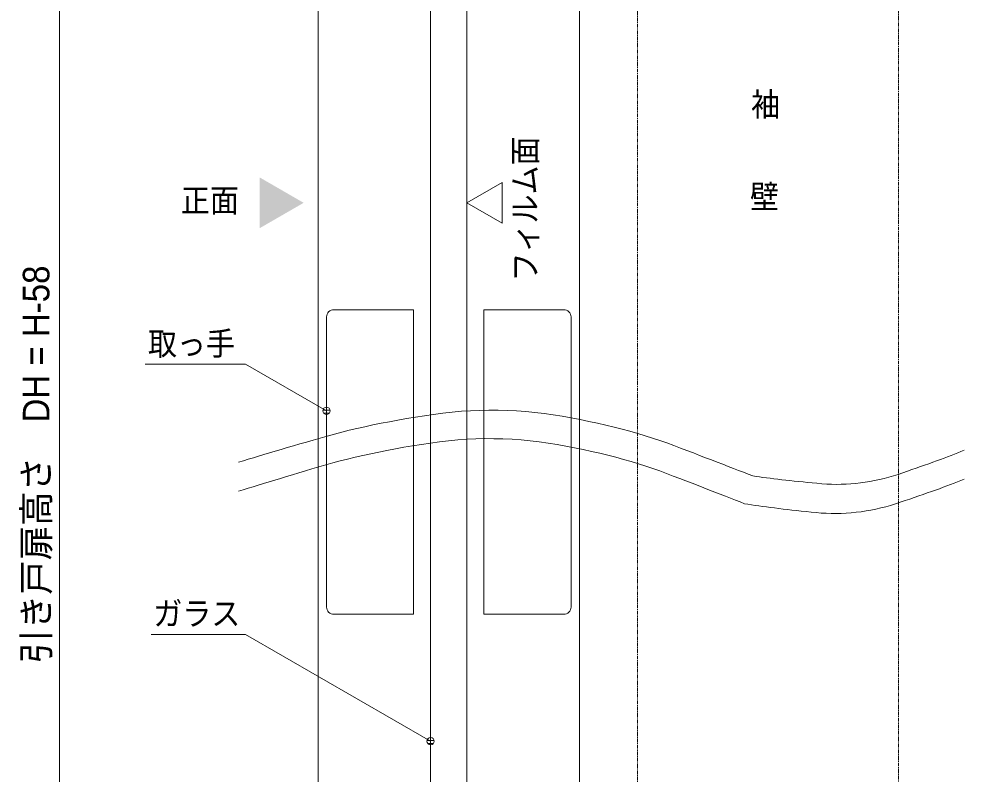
# Model space of a CAD drawing. Units: millimetres, scale not verified. Extents: x -6062 to 6062, y -3045 to 3045.
# Drawn here: x -132 to 1171, y -1085 to -43 of the extents above; entities that cross this region are included whole.
import ezdxf
from ezdxf.enums import TextEntityAlignment as Align

# ---------------------------------------------------------------- set-up
doc = ezdxf.new("R2010")
doc.units = ezdxf.units.MM
doc.header["$LTSCALE"] = 20
doc.linetypes.add('DOUBLE_CHAIN1', pattern=[8.8, 5, -1, 0.6, -0.6, 0.6, -1])
for name, color, linetype, lineweight in [('0-0_2寸法-3', 7, 'Continuous', 9), ('0-1_3一般', 7, 'Continuous', 9), ('0-2_2寸法-1', 7, 'Continuous', 9)]:
    doc.layers.add(name, color=color, linetype=linetype, lineweight=lineweight)
doc.styles.add('ＭＳ ゴシック', font='')
doc.styles.add('ＭＳ Ｐゴシック', font='')
doc.styles.get('ＭＳ ゴシック').set_extended_font_data('MS Gothic')
doc.styles.get('ＭＳ Ｐゴシック').set_extended_font_data('MS PGothic')

# ---------------------------------------------------------------- blocks, each defined once
blk = doc.blocks.new('グループ-29')
at = {"layer": '0-1_3一般'}
for p, q in [((44463.7, 5604.9), (44463.7, -32200)), ((45463.7, -32200), (45463.7, 5604.9))]:
    blk.add_line(p, q, dxfattribs=at)
blk.add_lwpolyline([(48563.7, 10804.9), (48563.7, -37400), (41363.7, -37400), (41363.7, 10804.9)], close=True, dxfattribs=at)
blk = doc.blocks.new('グループ-33')
at = {"layer": '0-1_3一般'}
for p, q in [((41593.7, -9084.3), (41593.7, -17084.3)), ((48333.7, -17084.3), (48333.7, -9084.3))]:
    blk.add_line(p, q, dxfattribs=at)
for points in [[(41793.7, -17284.3), (43993.7, -17284.3), (43993.7, -8884.3), (41793.7, -8884.3)], [(48133.7, -8884.3), (45933.7, -8884.3), (45933.7, -17284.3), (48133.7, -17284.3)]]:
    blk.add_lwpolyline(points, dxfattribs=at)
for centre, start, end in [((41793.7, -9084.3), 135, 180), ((41793.7, -9084.3), 90, 135), ((48133.7, -9084.3), 45, 90), ((48133.7, -9084.3), 0, 45), ((41793.7, -17084.3), 180, 225), ((48133.7, -17084.3), 315, 0), ((41793.7, -17084.3), 225, 270), ((48133.7, -17084.3), 270, 315)]:
    blk.add_arc(centre, 200, start, end, dxfattribs=at)
blk = doc.blocks.new('グループ-34')
at = {"layer": '0-1_3一般'}
for points in [[(39171, -13088.9), (39301.6, -13049.5), (39436.7, -13008.9), (39576.5, -12967), (39720.8, -12923.8), (39869.7, -12879.4), (40023.2, -12833.8), (40181.2, -12786.8), (40343.9, -12738.7), (40511.1, -12689.2), (40682.9, -12638.6), (40859.2, -12586.6), (41040.2, -12533.4), (41225.7, -12479), (41415.8, -12423.2), (41610.4, -12367.6), (41809.5, -12313.4), (42013.1, -12260.5), (42221.1, -12209.1), (42433.6, -12159), (42650.5, -12110.3), (42872, -12063.1), (43097.9, -12017.2), (43328.2, -11972.7), (43563.1, -11929.7), (43802.4, -11888), (44046.2, -11847.7), (44294.4, -11808.8), (44547.1, -11771.3), (44802, -11737.4), (45056.6, -11709.3), (45310.9, -11686.9), (45565, -11670.4), (45818.9, -11659.6), (46072.6, -11654.6), (46326, -11655.3), (46579.2, -11661.8), (46832.1, -11674.2), (47084.8, -11692.2), (47337.3, -11716.1)], [(47337.3, -11716.1), (47589.5, -11745.7), (47841.5, -11781.1), (48093.3, -11822.3), (48342.6, -11867.4), (48587.4, -11914.4), (48827.5, -11963.3), (49063, -12014.2), (49293.9, -12066.9), (49520.3, -12121.7), (49742, -12178.4), (49959.1, -12237), (50171.6, -12297.5), (50379.5, -12360), (50582.8, -12424.4), (50781.4, -12490.8), (50975.5, -12559.1), (51165, -12629.3), (51350, -12699.7), (51530.4, -12768.5), (51706.5, -12835.7), (51878, -12901.3), (52045.1, -12965.2), (52207.8, -13027.6), (52366, -13088.3), (52519.7, -13147.5), (52668.9, -13205), (52813.8, -13260.9), (52954.1, -13315.2), (53090, -13367.9), (53221.4, -13419), (53348.4, -13468.5), (53348.4, -13468.5)], [(39171, -13888.9), (39299.4, -13849.3), (39432.4, -13808.4), (39569.9, -13766.3), (39711.8, -13722.9), (39858.3, -13678.3), (40009.3, -13632.3), (40164.8, -13585.2), (40324.8, -13536.7), (40489.3, -13487), (40658.2, -13436), (40831.7, -13383.8), (41009.7, -13330.3), (41192.2, -13275.5), (41379.2, -13219.5), (41570.7, -13163.5), (41766.5, -13108.9), (41966.8, -13055.7), (42171.4, -13003.8), (42380.5, -12953.4), (42593.9, -12904.3), (42811.7, -12856.6), (43034, -12810.3), (43260.6, -12765.3), (43491.6, -12721.8), (43727, -12679.6), (43966.8, -12638.8), (44211.1, -12599.4), (44459.7, -12561.3), (44710.4, -12526.9), (44960.8, -12498.2), (45211, -12475.2), (45461, -12458.1), (45710.8, -12446.7), (45960.3, -12441), (46209.6, -12441.1), (46458.7, -12447), (46707.6, -12458.7), (46956.2, -12476.1), (47204.6, -12499.3)], [(47204.6, -12499.3), (47452.7, -12528.3), (47700.6, -12563), (47948.3, -12603.5), (48193.6, -12647.8), (48434.4, -12694.1), (48670.7, -12742.4), (48902.4, -12792.6), (49129.6, -12844.8), (49352.2, -12898.9), (49570.3, -12955), (49783.9, -13013), (49993, -13073), (50197.5, -13135), (50397.5, -13198.9), (50593, -13264.7), (50784, -13332.5), (50970.4, -13402.3), (51152.3, -13472.3), (51329.9, -13540.6), (51503.1, -13607.4), (51671.9, -13672.5), (51836.3, -13736.1), (51996.3, -13798), (52151.9, -13858.4), (52303.2, -13917.2), (52450, -13974.3), (52592.5, -14029.9), (52730.5, -14083.8), (52864.2, -14136.2), (52993.5, -14187), (53118.4, -14236.2), (53118.4, -14236.2)], [(58083.2, -13171.3), (58195.5, -13131), (58305.1, -13091.3), (58412, -13052.3), (58516.3, -13013.9), (58617.9, -12976.1), (58716.7, -12939), (58812.9, -12902.5), (58906.5, -12866.6), (58997.3, -12831.3), (59085.5, -12796.7), (59171, -12762.6)], [(53348.4, -13468.5), (53438.2, -13481.9), (53530.9, -13495.1), (53626.2, -13508.3), (53724.3, -13521.4), (53825.2, -13534.4), (53928.8, -13547.4), (54035.1, -13560.2), (54144.2, -13572.9), (54256, -13585.6), (54370.5, -13598.2), (54487.8, -13610.6), (54607.9, -13623), (54730.7, -13635.3), (54856.2, -13647.5), (54984.5, -13659.7), (55115.5, -13671.7), (55249, -13683.5), (55383, -13692.6), (55516.6, -13698.3), (55649.9, -13700.7), (55782.9, -13699.8), (55915.5, -13695.4), (56047.8, -13687.7), (56179.8, -13676.7), (56311.5, -13662.3), (56442.9, -13644.5), (56573.9, -13623.3), (56704.6, -13598.8), (56835, -13571), (56965.1, -13539.7), (57094.8, -13505.1), (57224.2, -13467.1), (57353.3, -13425.8), (57481.5, -13382), (57607.2, -13338.6), (57730.3, -13295.8), (57850.6, -13253.7), (57968.2, -13212.2), (58083.2, -13171.3)], [(58038.9, -13980.4), (58155.8, -13939.5), (58269.9, -13899.1), (58381.2, -13859.3), (58489.7, -13820.2), (58595.4, -13781.6), (58698.3, -13743.6), (58798.4, -13706.2), (58895.7, -13669.5), (58990.3, -13633.3), (59082, -13597.6), (59171, -13562.6)], [(53118.4, -14236.2), (53211.7, -14250.8), (53307.8, -14265.5), (53406.7, -14280.1), (53508.5, -14294.7), (53613.2, -14309.2), (53720.7, -14323.8), (53831, -14338.2), (53944.2, -14352.7), (54060.3, -14367.2), (54179.2, -14381.6), (54301, -14396), (54425.6, -14410.3), (54553.1, -14424.6), (54683.4, -14438.9), (54816.6, -14453.2), (54952.6, -14467.4), (55091.4, -14481.5), (55230.5, -14492.7), (55369.3, -14500.5), (55507.7, -14504.7), (55645.9, -14505.4), (55783.7, -14502.5), (55921.3, -14496.1), (56058.5, -14486.2), (56195.4, -14472.8), (56331.9, -14455.8), (56468.2, -14435.3), (56604.2, -14411.3), (56739.8, -14383.8), (56875.1, -14352.7), (57010.1, -14318.1), (57144.8, -14280), (57279.1, -14238.3), (57412.6, -14194), (57543.5, -14150.1), (57671.5, -14106.8), (57796.8, -14064.1), (57919.3, -14021.9), (58038.9, -13980.4)]]:
    blk.add_lwpolyline(points, dxfattribs=at)
blk = doc.blocks.new('グループ-35')
at = {"layer": '0-1_3一般', "linetype": 'DOUBLE_CHAIN1'}
blk.add_lwpolyline([(50163.7, 19805.5), (57363.7, 19805.5), (57363.7, -39999.4), (50163.7, -39999.4)], close=True, dxfattribs=at)
at = {"layer": '0-1_3一般'}
for name in ['グループ-29', 'グループ-33', 'グループ-34']:
    blk.add_blockref(name, (0, 0), dxfattribs=at)
blk = doc.blocks.new('グループ-36')
at = {"layer": '0-1_3一般'}
blk.add_blockref('グループ-35', (0, 0), dxfattribs=at)

msp = doc.modelspace()

# ---------------------------------------------------------------- linework, layer by layer
at = {"layer": '0-0_2寸法-3'}
for p, q in [((297.08, -582.67), (287.29, -582.67)), ((292.36, -578.67), (292.01, -578.67)), ((292.36, -578.67), (292.01, -578.67)), ((296.18, -586.67), (288.19, -586.67)), ((440.58, -1038.24), (430.79, -1038.24)), ((439.68, -1042.24), (431.69, -1042.24)), ((435.87, -1034.24), (435.49, -1034.24)), ((435.87, -1034.24), (435.49, -1034.24))]:
    msp.add_line(p, q, dxfattribs=at)
msp.add_lwpolyline([(534.28, -268.72), (534.28, -324.84), (485.68, -296.78)], close=True, dxfattribs=at)
for points in [[(292.18, -583.66), (180.68, -519.29), (42.16, -519.29)], [(435.68, -1039.23), (180.68, -892.01), (50.65, -892.01)]]:
    msp.add_lwpolyline(points, dxfattribs=at)
for centre in [(292.18, -583.66), (292.18, -583.66), (435.68, -1039.23), (435.68, -1039.23)]:
    msp.add_circle(centre, 5.01, dxfattribs=at)
msp.add_solid([(199.93, -261.71), (260.68, -296.78), (199.93, -331.85)], dxfattribs=at)
at = {"layer": '0-2_2寸法-1'}
msp.add_line((-75.69, 527.53), (-75.69, -1857.29), dxfattribs=at)

# ---------------------------------------------------------------- block references
at = {"layer": '0-1_3一般', "xscale": 0.05, "yscale": 0.05}
msp.add_blockref('グループ-36', (-1787.5, 0), dxfattribs=at)

# ---------------------------------------------------------------- texts
at = {"layer": '0-0_2寸法-3', "style": 'ＭＳ ゴシック', "width": 0.9}
for s, p in [('袖', (877.36, -187.04)), ('壁', (875.92, -314.33)), ('正面', (91.46, -319.56)), ('取っ手', (46.02, -516.89)), ('ガラス', (53.5, -889.24))]:
    msp.add_text(s, height=32.55, dxfattribs=at).set_placement(p, align=Align.BOTTOM_LEFT)
msp.add_text('フィルム面', height=32.55, rotation=90, dxfattribs=at).set_placement((591.88, -405.14), align=Align.BOTTOM_LEFT)
at = {"layer": '0-2_2寸法-1', "style": 'ＭＳ Ｐゴシック', "width": 0.95}
msp.add_text('引き戸扉高さ\u3000DH = H-58', height=36.66, rotation=90, dxfattribs=at).set_placement((-78.81, -932.31), align=Align.BOTTOM_LEFT)

doc.saveas('drawing.dxf')
